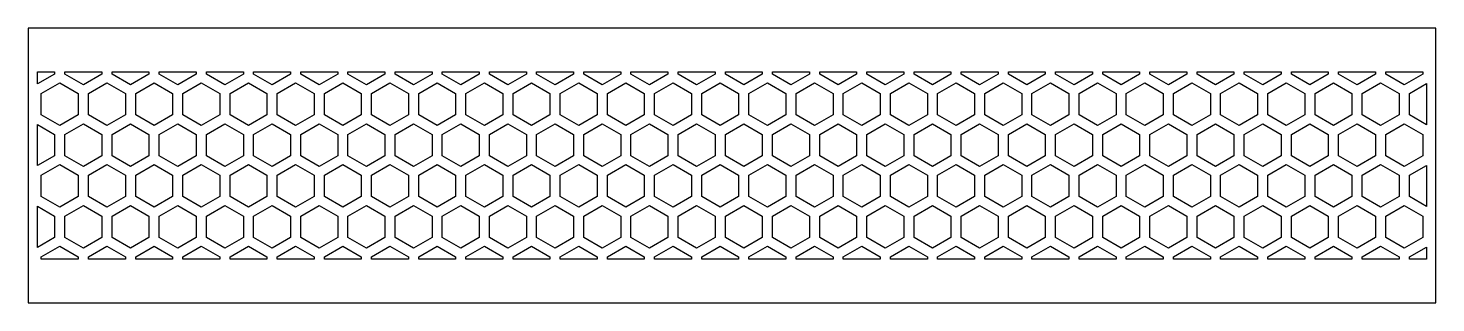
# Model space of a CAD drawing. Header units: millimetres. Extents: x 148 to 1052, y 62 to 238.
import ezdxf

# ---------------------------------------------------------------- set-up
doc = ezdxf.new("R2010")
doc.units = ezdxf.units.MM
doc.layers.get('0').update_dxf_attribs({"linetype": 'CONTINUOUS'})

msp = doc.modelspace()

# ---------------------------------------------------------------- linework, layer by layer
at = {"color": 7}
for points in [[(147.75, 61.75), (1052.25, 61.75), (1052.25, 238.25), (147.75, 238.25), (147.75, 61.75)], [(164.76983, 208.780256), (153.75, 202.417954), (153.75, 210.25), (164.76983, 210.25), (164.76983, 208.780256)], [(171.36983, 210.25), (195.080719, 210.25), (195.080719, 208.780256), (183.225275, 201.935512), (171.36983, 208.780256), (171.36983, 210.25)], [(201.680719, 210.25), (225.391608, 210.25), (225.391608, 208.780256), (213.536164, 201.935512), (201.680719, 208.780256), (201.680719, 210.25)], [(231.991608, 210.25), (255.702498, 210.25), (255.702498, 208.780256), (243.847053, 201.935512), (231.991608, 208.780256), (231.991608, 210.25)], [(262.302498, 210.25), (286.013387, 210.25), (286.013387, 208.780256), (274.157942, 201.935512), (262.302498, 208.780256), (262.302498, 210.25)], [(292.613387, 210.25), (316.324276, 210.25), (316.324276, 208.780256), (304.468831, 201.935512), (292.613387, 208.780256), (292.613387, 210.25)], [(322.924276, 210.25), (346.635165, 210.25), (346.635165, 208.780256), (334.77972, 201.935512), (322.924276, 208.780256), (322.924276, 210.25)], [(353.235165, 210.25), (376.946054, 210.25), (376.946054, 208.780256), (365.09061, 201.935512), (353.235165, 208.780256), (353.235165, 210.25)], [(383.546054, 210.25), (407.256943, 210.25), (407.256943, 208.780256), (395.401499, 201.935512), (383.546054, 208.780256), (383.546054, 210.25)], [(413.856943, 210.25), (437.567832, 210.25), (437.567832, 208.780256), (425.712388, 201.935512), (413.856943, 208.780256), (413.856943, 210.25)], [(444.167832, 210.25), (467.878722, 210.25), (467.878722, 208.780256), (456.023277, 201.935512), (444.167832, 208.780256), (444.167832, 210.25)], [(474.478722, 210.25), (498.189611, 210.25), (498.189611, 208.780256), (486.334166, 201.935512), (474.478722, 208.780256), (474.478722, 210.25)], [(504.789611, 210.25), (528.5005, 210.25), (528.5005, 208.780256), (516.645055, 201.935512), (504.789611, 208.780256), (504.789611, 210.25)], [(535.1005, 210.25), (558.811389, 210.25), (558.811389, 208.780256), (546.955944, 201.935512), (535.1005, 208.780256), (535.1005, 210.25)], [(565.411389, 210.25), (589.122278, 210.25), (589.122278, 208.780256), (577.266834, 201.935512), (565.411389, 208.780256), (565.411389, 210.25)], [(595.722278, 210.25), (619.433167, 210.25), (619.433167, 208.780256), (607.577723, 201.935512), (595.722278, 208.780256), (595.722278, 210.25)], [(626.033167, 210.25), (649.744056, 210.25), (649.744056, 208.780256), (637.888612, 201.935512), (626.033167, 208.780256), (626.033167, 210.25)], [(656.344056, 210.25), (680.054945, 210.25), (680.054945, 208.780256), (668.199501, 201.935512), (656.344056, 208.780256), (656.344056, 210.25)], [(686.654945, 210.25), (710.365835, 210.25), (710.365835, 208.780256), (698.51039, 201.935512), (686.654945, 208.780256), (686.654945, 210.25)], [(716.965835, 210.25), (740.676724, 210.25), (740.676724, 208.780256), (728.821279, 201.935512), (716.965835, 208.780256), (716.965835, 210.25)], [(747.276724, 210.25), (770.987613, 210.25), (770.987613, 208.780256), (759.132168, 201.935512), (747.276724, 208.780256), (747.276724, 210.25)], [(777.587613, 210.25), (801.298502, 210.25), (801.298502, 208.780256), (789.443057, 201.935512), (777.587613, 208.780256), (777.587613, 210.25)], [(807.898502, 210.25), (831.609391, 210.25), (831.609391, 208.780256), (819.753947, 201.935512), (807.898502, 208.780256), (807.898502, 210.25)], [(838.209391, 210.25), (861.92028, 210.25), (861.92028, 208.780256), (850.064836, 201.935512), (838.209391, 208.780256), (838.209391, 210.25)], [(868.52028, 210.25), (892.231169, 210.25), (892.231169, 208.780256), (880.375725, 201.935512), (868.52028, 208.780256), (868.52028, 210.25)], [(898.831169, 210.25), (922.542059, 210.25), (922.542059, 208.780256), (910.686614, 201.935512), (898.831169, 208.780256), (898.831169, 210.25)], [(929.142059, 210.25), (952.852948, 210.25), (952.852948, 208.780256), (940.997503, 201.935512), (929.142059, 208.780256), (929.142059, 210.25)], [(959.452948, 210.25), (983.163837, 210.25), (983.163837, 208.780256), (971.308392, 201.935512), (959.452948, 208.780256), (959.452948, 210.25)], [(989.763837, 210.25), (1013.474726, 210.25), (1013.474726, 208.780256), (1001.619281, 201.935512), (989.763837, 208.780256), (989.763837, 210.25)], [(1020.074726, 210.25), (1043.785615, 210.25), (1043.785615, 208.780256), (1031.930171, 201.935512), (1020.074726, 208.780256), (1020.074726, 210.25)], [(168.06983, 203.064488), (179.925275, 196.219744), (179.925275, 182.530256), (168.06983, 175.685512), (156.214386, 182.530256), (156.214386, 196.219744), (168.06983, 203.064488)], [(198.380719, 203.064488), (210.236164, 196.219744), (210.236164, 182.530256), (198.380719, 175.685512), (186.525275, 182.530256), (186.525275, 196.219744), (198.380719, 203.064488)], [(228.691608, 203.064488), (240.547053, 196.219744), (240.547053, 182.530256), (228.691608, 175.685512), (216.836164, 182.530256), (216.836164, 196.219744), (228.691608, 203.064488)], [(259.002498, 203.064488), (270.857942, 196.219744), (270.857942, 182.530256), (259.002498, 175.685512), (247.147053, 182.530256), (247.147053, 196.219744), (259.002498, 203.064488)], [(289.313387, 203.064488), (301.168831, 196.219744), (301.168831, 182.530256), (289.313387, 175.685512), (277.457942, 182.530256), (277.457942, 196.219744), (289.313387, 203.064488)], [(319.624276, 203.064488), (331.47972, 196.219744), (331.47972, 182.530256), (319.624276, 175.685512), (307.768831, 182.530256), (307.768831, 196.219744), (319.624276, 203.064488)], [(349.935165, 203.064488), (361.79061, 196.219744), (361.79061, 182.530256), (349.935165, 175.685512), (338.07972, 182.530256), (338.07972, 196.219744), (349.935165, 203.064488)], [(380.246054, 203.064488), (392.101499, 196.219744), (392.101499, 182.530256), (380.246054, 175.685512), (368.39061, 182.530256), (368.39061, 196.219744), (380.246054, 203.064488)], [(410.556943, 203.064488), (422.412388, 196.219744), (422.412388, 182.530256), (410.556943, 175.685512), (398.701499, 182.530256), (398.701499, 196.219744), (410.556943, 203.064488)], [(440.867832, 203.064488), (452.723277, 196.219744), (452.723277, 182.530256), (440.867832, 175.685512), (429.012388, 182.530256), (429.012388, 196.219744), (440.867832, 203.064488)], [(471.178722, 203.064488), (483.034166, 196.219744), (483.034166, 182.530256), (471.178722, 175.685512), (459.323277, 182.530256), (459.323277, 196.219744), (471.178722, 203.064488)], [(501.489611, 203.064488), (513.345055, 196.219744), (513.345055, 182.530256), (501.489611, 175.685512), (489.634166, 182.530256), (489.634166, 196.219744), (501.489611, 203.064488)], [(531.8005, 203.064488), (543.655944, 196.219744), (543.655944, 182.530256), (531.8005, 175.685512), (519.945055, 182.530256), (519.945055, 196.219744), (531.8005, 203.064488)], [(562.111389, 203.064488), (573.966834, 196.219744), (573.966834, 182.530256), (562.111389, 175.685512), (550.255944, 182.530256), (550.255944, 196.219744), (562.111389, 203.064488)], [(592.422278, 203.064488), (604.277723, 196.219744), (604.277723, 182.530256), (592.422278, 175.685512), (580.566834, 182.530256), (580.566834, 196.219744), (592.422278, 203.064488)], [(622.733167, 203.064488), (634.588612, 196.219744), (634.588612, 182.530256), (622.733167, 175.685512), (610.877723, 182.530256), (610.877723, 196.219744), (622.733167, 203.064488)], [(653.044056, 203.064488), (664.899501, 196.219744), (664.899501, 182.530256), (653.044056, 175.685512), (641.188612, 182.530256), (641.188612, 196.219744), (653.044056, 203.064488)], [(683.354945, 203.064488), (695.21039, 196.219744), (695.21039, 182.530256), (683.354945, 175.685512), (671.499501, 182.530256), (671.499501, 196.219744), (683.354945, 203.064488)], [(713.665835, 203.064488), (725.521279, 196.219744), (725.521279, 182.530256), (713.665835, 175.685512), (701.81039, 182.530256), (701.81039, 196.219744), (713.665835, 203.064488)], [(743.976724, 203.064488), (755.832168, 196.219744), (755.832168, 182.530256), (743.976724, 175.685512), (732.121279, 182.530256), (732.121279, 196.219744), (743.976724, 203.064488)], [(774.287613, 203.064488), (786.143057, 196.219744), (786.143057, 182.530256), (774.287613, 175.685512), (762.432168, 182.530256), (762.432168, 196.219744), (774.287613, 203.064488)], [(804.598502, 203.064488), (816.453947, 196.219744), (816.453947, 182.530256), (804.598502, 175.685512), (792.743057, 182.530256), (792.743057, 196.219744), (804.598502, 203.064488)], [(834.909391, 203.064488), (846.764836, 196.219744), (846.764836, 182.530256), (834.909391, 175.685512), (823.053947, 182.530256), (823.053947, 196.219744), (834.909391, 203.064488)], [(865.22028, 203.064488), (877.075725, 196.219744), (877.075725, 182.530256), (865.22028, 175.685512), (853.364836, 182.530256), (853.364836, 196.219744), (865.22028, 203.064488)], [(895.531169, 203.064488), (907.386614, 196.219744), (907.386614, 182.530256), (895.531169, 175.685512), (883.675725, 182.530256), (883.675725, 196.219744), (895.531169, 203.064488)], [(925.842059, 203.064488), (937.697503, 196.219744), (937.697503, 182.530256), (925.842059, 175.685512), (913.986614, 182.530256), (913.986614, 196.219744), (925.842059, 203.064488)], [(956.152948, 203.064488), (968.008392, 196.219744), (968.008392, 182.530256), (956.152948, 175.685512), (944.297503, 182.530256), (944.297503, 196.219744), (956.152948, 203.064488)], [(986.463837, 203.064488), (998.319281, 196.219744), (998.319281, 182.530256), (986.463837, 175.685512), (974.608392, 182.530256), (974.608392, 196.219744), (986.463837, 203.064488)], [(1016.774726, 203.064488), (1028.630171, 196.219744), (1028.630171, 182.530256), (1016.774726, 175.685512), (1004.919281, 182.530256), (1004.919281, 196.219744), (1016.774726, 203.064488)], [(1035.230171, 182.530256), (1035.230171, 196.219744), (1046.25, 202.582046), (1046.25, 176.167954), (1035.230171, 182.530256)], [(153.75, 176.332046), (164.76983, 169.969744), (164.76983, 156.280256), (153.75, 149.917954), (153.75, 176.332046)], [(183.225275, 176.814488), (195.080719, 169.969744), (195.080719, 156.280256), (183.225275, 149.435512), (171.36983, 156.280256), (171.36983, 169.969744), (183.225275, 176.814488)], [(213.536164, 176.814488), (225.391608, 169.969744), (225.391608, 156.280256), (213.536164, 149.435512), (201.680719, 156.280256), (201.680719, 169.969744), (213.536164, 176.814488)], [(243.847053, 176.814488), (255.702498, 169.969744), (255.702498, 156.280256), (243.847053, 149.435512), (231.991608, 156.280256), (231.991608, 169.969744), (243.847053, 176.814488)], [(274.157942, 176.814488), (286.013387, 169.969744), (286.013387, 156.280256), (274.157942, 149.435512), (262.302498, 156.280256), (262.302498, 169.969744), (274.157942, 176.814488)], [(304.468831, 176.814488), (316.324276, 169.969744), (316.324276, 156.280256), (304.468831, 149.435512), (292.613387, 156.280256), (292.613387, 169.969744), (304.468831, 176.814488)], [(334.77972, 176.814488), (346.635165, 169.969744), (346.635165, 156.280256), (334.77972, 149.435512), (322.924276, 156.280256), (322.924276, 169.969744), (334.77972, 176.814488)], [(365.09061, 176.814488), (376.946054, 169.969744), (376.946054, 156.280256), (365.09061, 149.435512), (353.235165, 156.280256), (353.235165, 169.969744), (365.09061, 176.814488)], [(395.401499, 176.814488), (407.256943, 169.969744), (407.256943, 156.280256), (395.401499, 149.435512), (383.546054, 156.280256), (383.546054, 169.969744), (395.401499, 176.814488)], [(425.712388, 176.814488), (437.567832, 169.969744), (437.567832, 156.280256), (425.712388, 149.435512), (413.856943, 156.280256), (413.856943, 169.969744), (425.712388, 176.814488)], [(456.023277, 176.814488), (467.878722, 169.969744), (467.878722, 156.280256), (456.023277, 149.435512), (444.167832, 156.280256), (444.167832, 169.969744), (456.023277, 176.814488)], [(486.334166, 176.814488), (498.189611, 169.969744), (498.189611, 156.280256), (486.334166, 149.435512), (474.478722, 156.280256), (474.478722, 169.969744), (486.334166, 176.814488)], [(516.645055, 176.814488), (528.5005, 169.969744), (528.5005, 156.280256), (516.645055, 149.435512), (504.789611, 156.280256), (504.789611, 169.969744), (516.645055, 176.814488)], [(546.955944, 176.814488), (558.811389, 169.969744), (558.811389, 156.280256), (546.955944, 149.435512), (535.1005, 156.280256), (535.1005, 169.969744), (546.955944, 176.814488)], [(577.266834, 176.814488), (589.122278, 169.969744), (589.122278, 156.280256), (577.266834, 149.435512), (565.411389, 156.280256), (565.411389, 169.969744), (577.266834, 176.814488)], [(607.577723, 176.814488), (619.433167, 169.969744), (619.433167, 156.280256), (607.577723, 149.435512), (595.722278, 156.280256), (595.722278, 169.969744), (607.577723, 176.814488)], [(637.888612, 176.814488), (649.744056, 169.969744), (649.744056, 156.280256), (637.888612, 149.435512), (626.033167, 156.280256), (626.033167, 169.969744), (637.888612, 176.814488)], [(668.199501, 176.814488), (680.054945, 169.969744), (680.054945, 156.280256), (668.199501, 149.435512), (656.344056, 156.280256), (656.344056, 169.969744), (668.199501, 176.814488)], [(698.51039, 176.814488), (710.365835, 169.969744), (710.365835, 156.280256), (698.51039, 149.435512), (686.654945, 156.280256), (686.654945, 169.969744), (698.51039, 176.814488)], [(728.821279, 176.814488), (740.676724, 169.969744), (740.676724, 156.280256), (728.821279, 149.435512), (716.965835, 156.280256), (716.965835, 169.969744), (728.821279, 176.814488)], [(759.132168, 176.814488), (770.987613, 169.969744), (770.987613, 156.280256), (759.132168, 149.435512), (747.276724, 156.280256), (747.276724, 169.969744), (759.132168, 176.814488)], [(789.443057, 176.814488), (801.298502, 169.969744), (801.298502, 156.280256), (789.443057, 149.435512), (777.587613, 156.280256), (777.587613, 169.969744), (789.443057, 176.814488)], [(819.753947, 176.814488), (831.609391, 169.969744), (831.609391, 156.280256), (819.753947, 149.435512), (807.898502, 156.280256), (807.898502, 169.969744), (819.753947, 176.814488)], [(850.064836, 176.814488), (861.92028, 169.969744), (861.92028, 156.280256), (850.064836, 149.435512), (838.209391, 156.280256), (838.209391, 169.969744), (850.064836, 176.814488)], [(880.375725, 176.814488), (892.231169, 169.969744), (892.231169, 156.280256), (880.375725, 149.435512), (868.52028, 156.280256), (868.52028, 169.969744), (880.375725, 176.814488)], [(910.686614, 176.814488), (922.542059, 169.969744), (922.542059, 156.280256), (910.686614, 149.435512), (898.831169, 156.280256), (898.831169, 169.969744), (910.686614, 176.814488)], [(940.997503, 176.814488), (952.852948, 169.969744), (952.852948, 156.280256), (940.997503, 149.435512), (929.142059, 156.280256), (929.142059, 169.969744), (940.997503, 176.814488)], [(971.308392, 176.814488), (983.163837, 169.969744), (983.163837, 156.280256), (971.308392, 149.435512), (959.452948, 156.280256), (959.452948, 169.969744), (971.308392, 176.814488)], [(1001.619281, 176.814488), (1013.474726, 169.969744), (1013.474726, 156.280256), (1001.619281, 149.435512), (989.763837, 156.280256), (989.763837, 169.969744), (1001.619281, 176.814488)], [(1031.930171, 176.814488), (1043.785615, 169.969744), (1043.785615, 156.280256), (1031.930171, 149.435512), (1020.074726, 156.280256), (1020.074726, 169.969744), (1031.930171, 176.814488)], [(168.06983, 150.564488), (179.925275, 143.719744), (179.925275, 130.030256), (168.06983, 123.185512), (156.214386, 130.030256), (156.214386, 143.719744), (168.06983, 150.564488)], [(198.380719, 150.564488), (210.236164, 143.719744), (210.236164, 130.030256), (198.380719, 123.185512), (186.525275, 130.030256), (186.525275, 143.719744), (198.380719, 150.564488)], [(228.691608, 150.564488), (240.547053, 143.719744), (240.547053, 130.030256), (228.691608, 123.185512), (216.836164, 130.030256), (216.836164, 143.719744), (228.691608, 150.564488)], [(259.002498, 150.564488), (270.857942, 143.719744), (270.857942, 130.030256), (259.002498, 123.185512), (247.147053, 130.030256), (247.147053, 143.719744), (259.002498, 150.564488)], [(289.313387, 150.564488), (301.168831, 143.719744), (301.168831, 130.030256), (289.313387, 123.185512), (277.457942, 130.030256), (277.457942, 143.719744), (289.313387, 150.564488)], [(319.624276, 150.564488), (331.47972, 143.719744), (331.47972, 130.030256), (319.624276, 123.185512), (307.768831, 130.030256), (307.768831, 143.719744), (319.624276, 150.564488)], [(349.935165, 150.564488), (361.79061, 143.719744), (361.79061, 130.030256), (349.935165, 123.185512), (338.07972, 130.030256), (338.07972, 143.719744), (349.935165, 150.564488)], [(380.246054, 150.564488), (392.101499, 143.719744), (392.101499, 130.030256), (380.246054, 123.185512), (368.39061, 130.030256), (368.39061, 143.719744), (380.246054, 150.564488)], [(410.556943, 150.564488), (422.412388, 143.719744), (422.412388, 130.030256), (410.556943, 123.185512), (398.701499, 130.030256), (398.701499, 143.719744), (410.556943, 150.564488)], [(440.867832, 150.564488), (452.723277, 143.719744), (452.723277, 130.030256), (440.867832, 123.185512), (429.012388, 130.030256), (429.012388, 143.719744), (440.867832, 150.564488)], [(471.178722, 150.564488), (483.034166, 143.719744), (483.034166, 130.030256), (471.178722, 123.185512), (459.323277, 130.030256), (459.323277, 143.719744), (471.178722, 150.564488)], [(501.489611, 150.564488), (513.345055, 143.719744), (513.345055, 130.030256), (501.489611, 123.185512), (489.634166, 130.030256), (489.634166, 143.719744), (501.489611, 150.564488)], [(531.8005, 150.564488), (543.655944, 143.719744), (543.655944, 130.030256), (531.8005, 123.185512), (519.945055, 130.030256), (519.945055, 143.719744), (531.8005, 150.564488)], [(562.111389, 150.564488), (573.966834, 143.719744), (573.966834, 130.030256), (562.111389, 123.185512), (550.255944, 130.030256), (550.255944, 143.719744), (562.111389, 150.564488)], [(592.422278, 150.564488), (604.277723, 143.719744), (604.277723, 130.030256), (592.422278, 123.185512), (580.566834, 130.030256), (580.566834, 143.719744), (592.422278, 150.564488)], [(622.733167, 150.564488), (634.588612, 143.719744), (634.588612, 130.030256), (622.733167, 123.185512), (610.877723, 130.030256), (610.877723, 143.719744), (622.733167, 150.564488)], [(653.044056, 150.564488), (664.899501, 143.719744), (664.899501, 130.030256), (653.044056, 123.185512), (641.188612, 130.030256), (641.188612, 143.719744), (653.044056, 150.564488)], [(683.354945, 150.564488), (695.21039, 143.719744), (695.21039, 130.030256), (683.354945, 123.185512), (671.499501, 130.030256), (671.499501, 143.719744), (683.354945, 150.564488)], [(713.665835, 150.564488), (725.521279, 143.719744), (725.521279, 130.030256), (713.665835, 123.185512), (701.81039, 130.030256), (701.81039, 143.719744), (713.665835, 150.564488)], [(743.976724, 150.564488), (755.832168, 143.719744), (755.832168, 130.030256), (743.976724, 123.185512), (732.121279, 130.030256), (732.121279, 143.719744), (743.976724, 150.564488)], [(774.287613, 150.564488), (786.143057, 143.719744), (786.143057, 130.030256), (774.287613, 123.185512), (762.432168, 130.030256), (762.432168, 143.719744), (774.287613, 150.564488)], [(804.598502, 150.564488), (816.453947, 143.719744), (816.453947, 130.030256), (804.598502, 123.185512), (792.743057, 130.030256), (792.743057, 143.719744), (804.598502, 150.564488)], [(834.909391, 150.564488), (846.764836, 143.719744), (846.764836, 130.030256), (834.909391, 123.185512), (823.053947, 130.030256), (823.053947, 143.719744), (834.909391, 150.564488)], [(865.22028, 150.564488), (877.075725, 143.719744), (877.075725, 130.030256), (865.22028, 123.185512), (853.364836, 130.030256), (853.364836, 143.719744), (865.22028, 150.564488)], [(895.531169, 150.564488), (907.386614, 143.719744), (907.386614, 130.030256), (895.531169, 123.185512), (883.675725, 130.030256), (883.675725, 143.719744), (895.531169, 150.564488)], [(925.842059, 150.564488), (937.697503, 143.719744), (937.697503, 130.030256), (925.842059, 123.185512), (913.986614, 130.030256), (913.986614, 143.719744), (925.842059, 150.564488)], [(956.152948, 150.564488), (968.008392, 143.719744), (968.008392, 130.030256), (956.152948, 123.185512), (944.297503, 130.030256), (944.297503, 143.719744), (956.152948, 150.564488)], [(986.463837, 150.564488), (998.319281, 143.719744), (998.319281, 130.030256), (986.463837, 123.185512), (974.608392, 130.030256), (974.608392, 143.719744), (986.463837, 150.564488)], [(1016.774726, 150.564488), (1028.630171, 143.719744), (1028.630171, 130.030256), (1016.774726, 123.185512), (1004.919281, 130.030256), (1004.919281, 143.719744), (1016.774726, 150.564488)], [(1035.230171, 130.030256), (1035.230171, 143.719744), (1046.25, 150.082046), (1046.25, 123.667954), (1035.230171, 130.030256)], [(153.75, 123.832046), (164.76983, 117.469744), (164.76983, 103.780256), (153.75, 97.417954), (153.75, 123.832046)], [(183.225275, 124.314488), (195.080719, 117.469744), (195.080719, 103.780256), (183.225275, 96.935512), (171.36983, 103.780256), (171.36983, 117.469744), (183.225275, 124.314488)], [(213.536164, 124.314488), (225.391608, 117.469744), (225.391608, 103.780256), (213.536164, 96.935512), (201.680719, 103.780256), (201.680719, 117.469744), (213.536164, 124.314488)], [(243.847053, 124.314488), (255.702498, 117.469744), (255.702498, 103.780256), (243.847053, 96.935512), (231.991608, 103.780256), (231.991608, 117.469744), (243.847053, 124.314488)], [(274.157942, 124.314488), (286.013387, 117.469744), (286.013387, 103.780256), (274.157942, 96.935512), (262.302498, 103.780256), (262.302498, 117.469744), (274.157942, 124.314488)], [(304.468831, 124.314488), (316.324276, 117.469744), (316.324276, 103.780256), (304.468831, 96.935512), (292.613387, 103.780256), (292.613387, 117.469744), (304.468831, 124.314488)], [(334.77972, 124.314488), (346.635165, 117.469744), (346.635165, 103.780256), (334.77972, 96.935512), (322.924276, 103.780256), (322.924276, 117.469744), (334.77972, 124.314488)], [(365.09061, 124.314488), (376.946054, 117.469744), (376.946054, 103.780256), (365.09061, 96.935512), (353.235165, 103.780256), (353.235165, 117.469744), (365.09061, 124.314488)], [(395.401499, 124.314488), (407.256943, 117.469744), (407.256943, 103.780256), (395.401499, 96.935512), (383.546054, 103.780256), (383.546054, 117.469744), (395.401499, 124.314488)], [(425.712388, 124.314488), (437.567832, 117.469744), (437.567832, 103.780256), (425.712388, 96.935512), (413.856943, 103.780256), (413.856943, 117.469744), (425.712388, 124.314488)], [(456.023277, 124.314488), (467.878722, 117.469744), (467.878722, 103.780256), (456.023277, 96.935512), (444.167832, 103.780256), (444.167832, 117.469744), (456.023277, 124.314488)], [(486.334166, 124.314488), (498.189611, 117.469744), (498.189611, 103.780256), (486.334166, 96.935512), (474.478722, 103.780256), (474.478722, 117.469744), (486.334166, 124.314488)], [(516.645055, 124.314488), (528.5005, 117.469744), (528.5005, 103.780256), (516.645055, 96.935512), (504.789611, 103.780256), (504.789611, 117.469744), (516.645055, 124.314488)], [(546.955944, 124.314488), (558.811389, 117.469744), (558.811389, 103.780256), (546.955944, 96.935512), (535.1005, 103.780256), (535.1005, 117.469744), (546.955944, 124.314488)], [(577.266834, 124.314488), (589.122278, 117.469744), (589.122278, 103.780256), (577.266834, 96.935512), (565.411389, 103.780256), (565.411389, 117.469744), (577.266834, 124.314488)], [(607.577723, 124.314488), (619.433167, 117.469744), (619.433167, 103.780256), (607.577723, 96.935512), (595.722278, 103.780256), (595.722278, 117.469744), (607.577723, 124.314488)], [(637.888612, 124.314488), (649.744056, 117.469744), (649.744056, 103.780256), (637.888612, 96.935512), (626.033167, 103.780256), (626.033167, 117.469744), (637.888612, 124.314488)], [(668.199501, 124.314488), (680.054945, 117.469744), (680.054945, 103.780256), (668.199501, 96.935512), (656.344056, 103.780256), (656.344056, 117.469744), (668.199501, 124.314488)], [(698.51039, 124.314488), (710.365835, 117.469744), (710.365835, 103.780256), (698.51039, 96.935512), (686.654945, 103.780256), (686.654945, 117.469744), (698.51039, 124.314488)], [(728.821279, 124.314488), (740.676724, 117.469744), (740.676724, 103.780256), (728.821279, 96.935512), (716.965835, 103.780256), (716.965835, 117.469744), (728.821279, 124.314488)], [(759.132168, 124.314488), (770.987613, 117.469744), (770.987613, 103.780256), (759.132168, 96.935512), (747.276724, 103.780256), (747.276724, 117.469744), (759.132168, 124.314488)], [(789.443057, 124.314488), (801.298502, 117.469744), (801.298502, 103.780256), (789.443057, 96.935512), (777.587613, 103.780256), (777.587613, 117.469744), (789.443057, 124.314488)], [(819.753947, 124.314488), (831.609391, 117.469744), (831.609391, 103.780256), (819.753947, 96.935512), (807.898502, 103.780256), (807.898502, 117.469744), (819.753947, 124.314488)], [(850.064836, 124.314488), (861.92028, 117.469744), (861.92028, 103.780256), (850.064836, 96.935512), (838.209391, 103.780256), (838.209391, 117.469744), (850.064836, 124.314488)], [(880.375725, 124.314488), (892.231169, 117.469744), (892.231169, 103.780256), (880.375725, 96.935512), (868.52028, 103.780256), (868.52028, 117.469744), (880.375725, 124.314488)], [(910.686614, 124.314488), (922.542059, 117.469744), (922.542059, 103.780256), (910.686614, 96.935512), (898.831169, 103.780256), (898.831169, 117.469744), (910.686614, 124.314488)], [(940.997503, 124.314488), (952.852948, 117.469744), (952.852948, 103.780256), (940.997503, 96.935512), (929.142059, 103.780256), (929.142059, 117.469744), (940.997503, 124.314488)], [(971.308392, 124.314488), (983.163837, 117.469744), (983.163837, 103.780256), (971.308392, 96.935512), (959.452948, 103.780256), (959.452948, 117.469744), (971.308392, 124.314488)], [(1001.619281, 124.314488), (1013.474726, 117.469744), (1013.474726, 103.780256), (1001.619281, 96.935512), (989.763837, 103.780256), (989.763837, 117.469744), (1001.619281, 124.314488)], [(1031.930171, 124.314488), (1043.785615, 117.469744), (1043.785615, 103.780256), (1031.930171, 96.935512), (1020.074726, 103.780256), (1020.074726, 117.469744), (1031.930171, 124.314488)], [(156.214386, 91.219744), (168.06983, 98.064488), (179.925275, 91.219744), (179.925275, 89.75), (156.214386, 89.75), (156.214386, 91.219744)], [(186.525275, 91.219744), (198.380719, 98.064488), (210.236164, 91.219744), (210.236164, 89.75), (186.525275, 89.75), (186.525275, 91.219744)], [(216.836164, 91.219744), (228.691608, 98.064488), (240.547053, 91.219744), (240.547053, 89.75), (216.836164, 89.75), (216.836164, 91.219744)], [(247.147053, 91.219744), (259.002498, 98.064488), (270.857942, 91.219744), (270.857942, 89.75), (247.147053, 89.75), (247.147053, 91.219744)], [(277.457942, 91.219744), (289.313387, 98.064488), (301.168831, 91.219744), (301.168831, 89.75), (277.457942, 89.75), (277.457942, 91.219744)], [(307.768831, 91.219744), (319.624276, 98.064488), (331.47972, 91.219744), (331.47972, 89.75), (307.768831, 89.75), (307.768831, 91.219744)], [(338.07972, 91.219744), (349.935165, 98.064488), (361.79061, 91.219744), (361.79061, 89.75), (338.07972, 89.75), (338.07972, 91.219744)], [(368.39061, 91.219744), (380.246054, 98.064488), (392.101499, 91.219744), (392.101499, 89.75), (368.39061, 89.75), (368.39061, 91.219744)], [(398.701499, 91.219744), (410.556943, 98.064488), (422.412388, 91.219744), (422.412388, 89.75), (398.701499, 89.75), (398.701499, 91.219744)], [(429.012388, 91.219744), (440.867832, 98.064488), (452.723277, 91.219744), (452.723277, 89.75), (429.012388, 89.75), (429.012388, 91.219744)], [(459.323277, 91.219744), (471.178722, 98.064488), (483.034166, 91.219744), (483.034166, 89.75), (459.323277, 89.75), (459.323277, 91.219744)], [(489.634166, 91.219744), (501.489611, 98.064488), (513.345055, 91.219744), (513.345055, 89.75), (489.634166, 89.75), (489.634166, 91.219744)], [(519.945055, 91.219744), (531.8005, 98.064488), (543.655944, 91.219744), (543.655944, 89.75), (519.945055, 89.75), (519.945055, 91.219744)], [(550.255944, 91.219744), (562.111389, 98.064488), (573.966834, 91.219744), (573.966834, 89.75), (550.255944, 89.75), (550.255944, 91.219744)], [(580.566834, 91.219744), (592.422278, 98.064488), (604.277723, 91.219744), (604.277723, 89.75), (580.566834, 89.75), (580.566834, 91.219744)], [(610.877723, 91.219744), (622.733167, 98.064488), (634.588612, 91.219744), (634.588612, 89.75), (610.877723, 89.75), (610.877723, 91.219744)], [(641.188612, 91.219744), (653.044056, 98.064488), (664.899501, 91.219744), (664.899501, 89.75), (641.188612, 89.75), (641.188612, 91.219744)], [(671.499501, 91.219744), (683.354945, 98.064488), (695.21039, 91.219744), (695.21039, 89.75), (671.499501, 89.75), (671.499501, 91.219744)], [(701.81039, 91.219744), (713.665835, 98.064488), (725.521279, 91.219744), (725.521279, 89.75), (701.81039, 89.75), (701.81039, 91.219744)], [(732.121279, 91.219744), (743.976724, 98.064488), (755.832168, 91.219744), (755.832168, 89.75), (732.121279, 89.75), (732.121279, 91.219744)], [(762.432168, 91.219744), (774.287613, 98.064488), (786.143057, 91.219744), (786.143057, 89.75), (762.432168, 89.75), (762.432168, 91.219744)], [(792.743057, 91.219744), (804.598502, 98.064488), (816.453947, 91.219744), (816.453947, 89.75), (792.743057, 89.75), (792.743057, 91.219744)], [(823.053947, 91.219744), (834.909391, 98.064488), (846.764836, 91.219744), (846.764836, 89.75), (823.053947, 89.75), (823.053947, 91.219744)], [(853.364836, 91.219744), (865.22028, 98.064488), (877.075725, 91.219744), (877.075725, 89.75), (853.364836, 89.75), (853.364836, 91.219744)], [(883.675725, 91.219744), (895.531169, 98.064488), (907.386614, 91.219744), (907.386614, 89.75), (883.675725, 89.75), (883.675725, 91.219744)], [(913.986614, 91.219744), (925.842059, 98.064488), (937.697503, 91.219744), (937.697503, 89.75), (913.986614, 89.75), (913.986614, 91.219744)], [(944.297503, 91.219744), (956.152948, 98.064488), (968.008392, 91.219744), (968.008392, 89.75), (944.297503, 89.75), (944.297503, 91.219744)], [(974.608392, 91.219744), (986.463837, 98.064488), (998.319281, 91.219744), (998.319281, 89.75), (974.608392, 89.75), (974.608392, 91.219744)], [(1004.919281, 91.219744), (1016.774726, 98.064488), (1028.630171, 91.219744), (1028.630171, 89.75), (1004.919281, 89.75), (1004.919281, 91.219744)], [(1035.230171, 91.219744), (1046.25, 97.582046), (1046.25, 89.75), (1035.230171, 89.75), (1035.230171, 91.219744)]]:
    msp.add_lwpolyline(points, close=True, dxfattribs=at)

doc.saveas('drawing.dxf')
